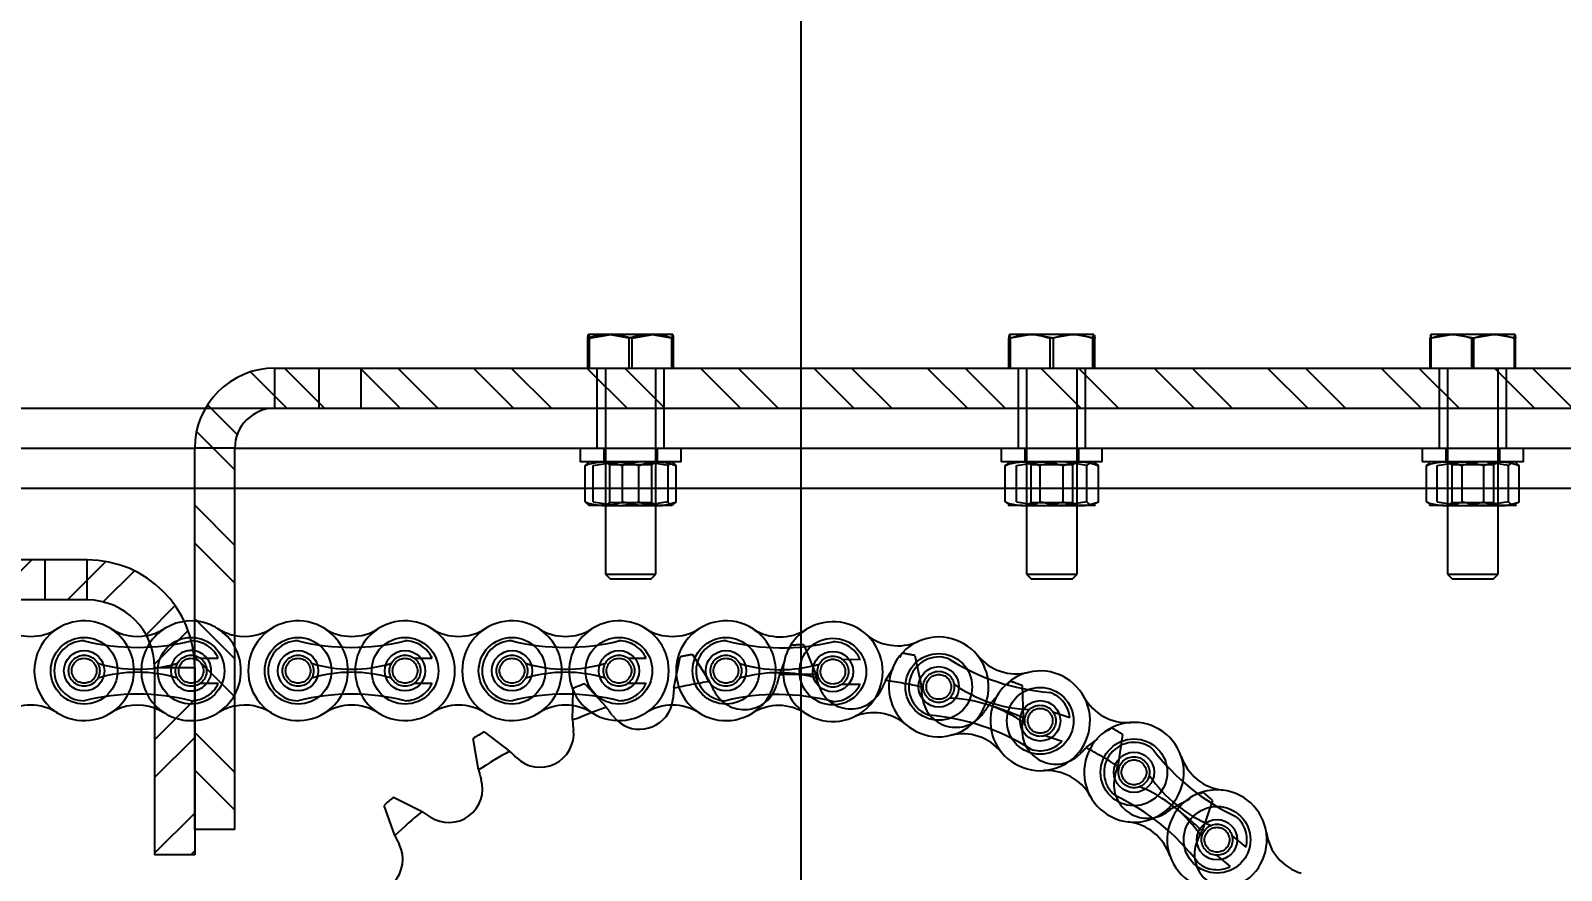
# Model space of a CAD drawing. Header units: metres. Extents: x 0 to 21025, y 0 to 14850.
# Drawn here: x 5629.3 to 5811, y 6380 to 6479.7 of the extents above; entities that cross this region are included whole.
import ezdxf

# ---------------------------------------------------------------- set-up
doc = ezdxf.new("R2010")
doc.units = ezdxf.units.M
doc.header["$LTSCALE"] = 25
doc.linetypes.add('HIDDEN2', pattern=[4.7625, 3.175, -1.5875])
for name, color, linetype in [('18_COTAS', 7, 'Continuous'), ('SHA', 7, 'Continuous'), ('SL4', 4, 'Continuous'), ('ST1', 7, 'HIDDEN2')]:
    doc.layers.add(name, color=color, linetype=linetype)
doc.styles.add('ROMANS', font='ROMANS.SHX')
doc.dimstyles.new('25___1-25', dxfattribs={"dimscale": 25, "dimtxt": 2.5, "dimasz": 2, "dimexe": 1.5, "dimexo": 1, "dimgap": 0.5, "dimtad": 1, "dimzin": 12, "dimtxsty": 'ROMANS', "dimcen": 0, "dimclrd": 256, "dimclre": 256, "dimclrt": 3, "dimazin": 3, "dimtfac": 1, "dimtmove": 0, "dimatfit": 0, "dimfxl": 1, "dimlwd": -1, "dimlwe": -1, "dimarcsym": 0})

# ---------------------------------------------------------------- blocks, each defined once
blk = doc.blocks.new('*D49')
at = {"layer": '18_COTAS', "transparency": 16777216}
for p, q in [((2751.77, 6357.87), (2751.77, 7037.95)), ((5720.75, 6357.87), (5720.75, 7037.95)), ((2801.77, 7000.45), (5670.75, 7000.45))]:
    blk.add_line(p, q, dxfattribs=at)
for points in [[(2801.77, 7008.78), (2801.77, 6992.11), (2751.77, 7000.45)], [(5670.75, 7008.78), (5670.75, 6992.11), (5720.75, 7000.45)]]:
    blk.add_solid(points, dxfattribs=at)
at = {"layer": 'Defpoints', "color": 0, "transparency": 16777216}
for p in [(5720.75, 7000.45), (2751.77, 6332.87), (5720.75, 6332.87)]:
    blk.add_point(p, dxfattribs=at)
at = {"layer": '18_COTAS', "color": 3, "transparency": 16777216, "insert": (4236.26, 7050.15), "char_height": 62.5, "attachment_point": 5, "style": 'ROMANS'}
blk.add_mtext('2968,98', dxfattribs=at)

msp = doc.modelspace()

# ---------------------------------------------------------------- hatches: boundary and pattern name
at = {"layer": 'SHA'}
h = msp.add_hatch(dxfattribs=at)
h.set_pattern_fill('ANSI32', color=256, angle=90, style=0)
h.set_pattern_definition([(135, (680.72, 3493.2185), (-6.735192, -6.735192), []), (135, (680.72, 3497.709), (-6.735192, -6.735192), [])])
edge = h.paths.add_edge_path(flags=0)
edge.add_line((5883.51, 6434.865), (5883.51, 6439.628))
edge.add_line((5883.51, 6439.628), (5658.273, 6439.628))
edge.add_arc((5658.273, 6430.103), 9.525, 90, 180)
edge.add_line((5648.748, 6430.103), (5648.748, 6384.865))
edge.add_line((5648.748, 6384.865), (5653.51, 6384.865))
edge.add_line((5653.51, 6384.865), (5653.51, 6430.103))
edge.add_arc((5658.273, 6430.103), 4.762, 90, 180, ccw=False)
edge.add_line((5658.273, 6434.865), (5883.51, 6434.865))
h = msp.add_hatch(dxfattribs=at)
h.set_pattern_fill('ANSI32', color=256, style=0)
h.set_pattern_definition([(45, (680.72, 3493.2185), (-6.735192, 6.735192), []), (45, (685.21, 3493.2185), (-6.735192, 6.735192), [])])
edge = h.paths.add_edge_path(flags=0)
edge.add_line((5635.985, 6416.868), (5599.625, 6416.868))
edge.add_line((5599.625, 6416.868), (5599.625, 6412.105))
edge.add_line((5599.625, 6412.105), (5635.985, 6412.105))
edge.add_arc((5635.985, 6404.105), 8, 0, 90, ccw=False)
edge.add_line((5643.985, 6404.105), (5643.985, 6381.868))
edge.add_line((5643.985, 6381.868), (5648.748, 6381.868))
edge.add_line((5648.748, 6381.868), (5648.748, 6404.105))
edge.add_arc((5635.985, 6404.105), 12.763, 0, 90)

# ---------------------------------------------------------------- linework, layer by layer
at = {"layer": 'SL4'}
for p, q in [((5695.51, 6443.628), (5695.508, 6443.626)), ((5698.154, 6443.628), (5695.513, 6443.628)), ((5695.608, 6443.181), (5698.154, 6443.628)), ((5695.608, 6439.628), (5695.608, 6443.181)), ((5703.151, 6443.628), (5698.154, 6443.628)), ((5700.7, 6443.181), (5703.151, 6443.628)), ((5700.7, 6439.628), (5700.7, 6443.181)), ((5705.51, 6443.628), (5703.151, 6443.628)), ((5705.513, 6443.626), (5705.51, 6443.628)), ((5705.602, 6439.628), (5705.602, 6443.181)), ((5745.411, 6443.181), (5747.858, 6443.628)), ((5745.411, 6439.628), (5745.411, 6443.181)), ((5747.858, 6443.628), (5745.513, 6443.628)), ((5752.855, 6443.628), (5747.858, 6443.628)), ((5750.306, 6443.181), (5752.855, 6443.628)), ((5750.306, 6439.628), (5750.306, 6443.181)), ((5755.507, 6443.628), (5752.855, 6443.628)), ((5755.405, 6439.628), (5755.405, 6443.181)), ((5755.507, 6443.628), (5755.513, 6443.621)), ((5755.507, 6443.628), (5755.51, 6443.628)), ((5755.513, 6443.626), (5755.51, 6443.628)), ((5755.531, 6443.601), (5755.609, 6443.181)), ((5755.609, 6439.628), (5755.609, 6443.181)), ((5795.451, 6443.181), (5797.92, 6443.628)), ((5795.451, 6439.628), (5795.451, 6443.181)), ((5795.51, 6443.628), (5795.509, 6443.627)), ((5797.92, 6443.628), (5795.511, 6443.628)), ((5802.919, 6443.628), (5797.92, 6443.628)), ((5800.389, 6443.181), (5802.919, 6443.628)), ((5800.389, 6439.628), (5800.389, 6443.181)), ((5805.509, 6443.628), (5802.919, 6443.628)), ((5805.449, 6439.628), (5805.449, 6443.181)), ((5805.511, 6443.627), (5805.51, 6443.628)), ((5658.273, 6439.628), (5883.51, 6439.628)), ((5602.125, 6434.865), (5650.024, 6434.865)), ((5658.273, 6434.865), (5883.51, 6434.865)), ((5602.125, 6430.103), (5648.748, 6430.103)), ((5648.748, 6384.865), (5648.748, 6430.103)), ((5653.51, 6384.865), (5653.51, 6430.103)), ((5653.51, 6430.103), (5878.748, 6430.103)), ((5694.51, 6430.103), (5694.51, 6428.503)), ((5706.51, 6428.503), (5706.51, 6430.103)), ((5744.51, 6430.103), (5744.51, 6428.503)), ((5756.51, 6428.503), (5756.51, 6430.103)), ((5794.51, 6430.103), (5794.51, 6428.503)), ((5806.51, 6428.503), (5806.51, 6430.103)), ((5698.732, 6428.503), (5694.51, 6428.503)), ((5695.093, 6428.056), (5695.583, 6428.503)), ((5695.093, 6423.749), (5695.093, 6428.056)), ((5706.51, 6428.503), (5698.732, 6428.503)), ((5699.531, 6423.749), (5699.531, 6428.056)), ((5704.948, 6428.056), (5702.24, 6428.503)), ((5704.948, 6423.749), (5704.948, 6428.056)), ((5705.927, 6428.056), (5705.438, 6428.503)), ((5705.927, 6423.749), (5705.927, 6428.056)), ((5748.345, 6428.503), (5744.51, 6428.503)), ((5744.969, 6428.056), (5745.365, 6428.315)), ((5744.969, 6423.749), (5744.969, 6428.056)), ((5745.51, 6428.503), (5745.32, 6428.393)), ((5756.51, 6428.503), (5748.345, 6428.503)), ((5749.145, 6423.749), (5749.145, 6428.056)), ((5754.686, 6428.056), (5751.915, 6428.503)), ((5754.686, 6423.749), (5754.686, 6428.056)), ((5755.701, 6428.393), (5755.51, 6428.503)), ((5756.051, 6428.056), (5755.656, 6428.315)), ((5756.051, 6423.749), (5756.051, 6428.056)), ((5798.426, 6428.503), (5794.51, 6428.503)), ((5794.994, 6428.056), (5795.382, 6428.327)), ((5794.994, 6423.749), (5794.994, 6428.056)), ((5795.51, 6428.503), (5795.338, 6428.403)), ((5806.51, 6428.503), (5798.426, 6428.503)), ((5799.226, 6423.749), (5799.226, 6428.056)), ((5804.743, 6428.056), (5801.985, 6428.503)), ((5804.743, 6423.749), (5804.743, 6428.056)), ((5805.682, 6428.403), (5805.51, 6428.503)), ((5806.027, 6428.056), (5805.638, 6428.327)), ((5806.027, 6423.749), (5806.027, 6428.056)), ((5648.748, 6425.34), (5602.125, 6425.34)), ((5695.093, 6425.34), (5653.51, 6425.34)), ((5744.969, 6425.34), (5705.927, 6425.34)), ((5794.994, 6425.34), (5756.051, 6425.34)), ((5845.204, 6425.34), (5806.027, 6425.34)), ((5695.093, 6423.749), (5695.583, 6423.303)), ((5697.312, 6423.303), (5695.514, 6423.303)), ((5697.312, 6423.303), (5702.24, 6423.303)), ((5697.51, 6423.303), (5697.51, 6415.182)), ((5704.948, 6423.749), (5702.24, 6423.303)), ((5705.438, 6423.303), (5702.24, 6423.303)), ((5703.51, 6415.182), (5703.51, 6423.303)), ((5705.927, 6423.749), (5705.438, 6423.303)), ((5744.969, 6423.749), (5745.365, 6423.491)), ((5745.32, 6423.413), (5745.51, 6423.303)), ((5747.057, 6423.303), (5745.51, 6423.303)), ((5747.057, 6423.303), (5751.915, 6423.303)), ((5747.51, 6423.303), (5747.51, 6415.182)), ((5754.686, 6423.749), (5751.915, 6423.303)), ((5755.368, 6423.303), (5751.915, 6423.303)), ((5753.51, 6415.182), (5753.51, 6423.303)), ((5755.656, 6423.491), (5755.368, 6423.303)), ((5755.51, 6423.303), (5755.368, 6423.303)), ((5755.51, 6423.303), (5755.701, 6423.413)), ((5756.051, 6423.749), (5755.949, 6423.682)), ((5794.994, 6423.749), (5795.382, 6423.479)), ((5795.338, 6423.402), (5795.51, 6423.303)), ((5797.11, 6423.303), (5795.51, 6423.303)), ((5797.11, 6423.303), (5801.985, 6423.303)), ((5797.51, 6423.303), (5797.51, 6415.182)), ((5804.743, 6423.749), (5801.985, 6423.303)), ((5805.385, 6423.303), (5801.985, 6423.303)), ((5803.51, 6415.182), (5803.51, 6423.303)), ((5805.638, 6423.479), (5805.385, 6423.303)), ((5805.51, 6423.303), (5805.385, 6423.303)), ((5805.51, 6423.303), (5805.682, 6423.402)), ((5806.027, 6423.749), (5805.926, 6423.679)), ((5635.985, 6416.868), (5599.625, 6416.868)), ((5697.51, 6415.182), (5698.065, 6414.628)), ((5697.51, 6415.182), (5703.51, 6415.182)), ((5698.065, 6414.628), (5702.956, 6414.628)), ((5702.956, 6414.628), (5703.51, 6415.182)), ((5747.51, 6415.182), (5748.065, 6414.628)), ((5747.51, 6415.182), (5753.508, 6415.182)), ((5748.065, 6414.628), (5752.954, 6414.628)), ((5752.954, 6414.628), (5752.956, 6414.628)), ((5752.956, 6414.628), (5753.51, 6415.182)), ((5753.508, 6415.182), (5753.51, 6415.182)), ((5797.51, 6415.182), (5798.065, 6414.628)), ((5797.51, 6415.182), (5803.51, 6415.182)), ((5798.065, 6414.628), (5802.955, 6414.628)), ((5802.955, 6414.628), (5802.956, 6414.628)), ((5802.956, 6414.628), (5803.51, 6415.182)), ((5803.51, 6415.182), (5803.51, 6415.182)), ((5635.985, 6412.105), (5599.625, 6412.105)), ((5648.748, 6406.066), (5648.593, 6406.089)), ((5643.985, 6404.105), (5643.985, 6381.868)), ((5648.748, 6404.105), (5648.748, 6381.868)), ((5693.612, 6397.825), (5693.637, 6399.487)), ((5683.11, 6396.462), (5686.144, 6394.174)), ((5682.449, 6391.936), (5681.827, 6395.685)), ((5672.359, 6388.72), (5675.753, 6387.01)), ((5672.517, 6384.148), (5671.235, 6387.726)), ((5653.51, 6384.865), (5648.748, 6384.865)), ((5648.748, 6381.868), (5643.985, 6381.868))]:
    msp.add_line(p, q, dxfattribs=at)
at = {"layer": 'SL4', "flags": 128}
msp.add_lwpolyline([(5648.748, 6409.61), (5647.951, 6409.613), (5647.519, 6409.57)], dxfattribs=at)
at = {"layer": 'SL4'}
for centre, radius in [((5635.625, 6403.705), 2.399), ((5661.025, 6403.705), 2.399), ((5673.725, 6403.705), 2.399), ((5686.425, 6403.705), 2.399), ((5699.125, 6403.705), 2.399), ((5711.825, 6403.705), 2.398), ((5724.525, 6403.605), 2.399), ((5737.095, 6401.793), 2.399), ((5749.14, 6397.767), 2.398), ((5760.272, 6391.654), 2.398), ((5770.134, 6383.652), 2.398)]:
    msp.add_circle(centre, radius, dxfattribs=at)
for centre, radius, start, end in [((5658.273, 6430.103), 9.525, 90, 180), ((5658.273, 6430.103), 4.762, 90, 180), ((5635.985, 6404.105), 12.763, 0, 90), ((5635.985, 6404.105), 8, 0, 90), ((5629.275, 6413.698), 5.92, 237.56669, 302.43331), ((5635.625, 6403.705), 5.92, 57.56669, 302.43331), ((5641.975, 6413.698), 5.92, 237.56669, 280.37406), ((5654.675, 6413.698), 5.92, 258.65066, 302.43331), ((5661.025, 6403.705), 5.92, 57.56669, 302.43331), ((5667.375, 6413.698), 5.92, 237.56669, 302.43331), ((5673.725, 6403.705), 5.92, 237.56669, 122.43331), ((5680.075, 6413.698), 5.92, 237.56669, 302.43331), ((5686.425, 6403.705), 5.92, 57.56669, 302.43331), ((5692.775, 6413.698), 5.92, 237.56669, 302.43331), ((5699.125, 6403.705), 5.92, 237.56669, 122.43331), ((5705.475, 6413.698), 5.92, 237.56669, 302.43331), ((5711.825, 6403.705), 5.92, 57.11209, 301.97871), ((5718.254, 6413.648), 5.92, 237.11209, 301.97871), ((5724.525, 6403.605), 5.92, 237.11209, 121.97871), ((5732.235, 6412.59), 5.92, 229.36751, 294.23413), ((5737.095, 6401.793), 5.92, 39.08188, 283.9485), ((5648.325, 6403.705), 5.92, 331.14509, 28.85491), ((5746.286, 6409.258), 5.92, 219.08188, 283.9485), ((5749.14, 6397.767), 5.92, 219.08188, 103.9485), ((5629.275, 6393.712), 5.92, 57.56669, 122.43331), ((5641.975, 6393.712), 5.92, 70.15194, 122.43331), ((5654.675, 6393.712), 5.92, 57.56669, 101.34934), ((5667.375, 6393.712), 5.92, 57.56669, 122.43331), ((5680.075, 6393.712), 5.92, 57.56669, 122.43331), ((5692.775, 6393.712), 5.92, 57.56669, 122.43331), ((5701.57, 6400.77), 4, 228.16725, 343.4687), ((5705.475, 6393.712), 5.92, 57.56669, 122.43331), ((5718.096, 6393.662), 5.92, 57.11209, 121.97871), ((5759.516, 6403.47), 5.92, 208.79625, 273.66287), ((5720.748, 6332.865), 70.4, 110.66286, 112.67206), ((5714.471, 6399.41), 20.92, 184.34577, 187.52304), ((5729.385, 6392.808), 5.92, 49.36751, 114.23413), ((5720.748, 6332.865), 73.9, 120.61791, 121.78091), ((5689.753, 6396.254), 4, 226.12659, 5.98651), ((5739.949, 6390.302), 5.92, 39.08188, 103.9485), ((5760.272, 6391.654), 5.92, 18.51062, 263.37724), ((5720.748, 6332.865), 70.4, 119.44104, 122.95778), ((5672.083, 6378.684), 20.92, 44.59006, 47.76734), ((5771.499, 6395.413), 5.92, 198.51062, 263.37724), ((5678.933, 6389.701), 4, 236.41231, 16.27223), ((5702.69, 6397.22), 20.92, 194.63148, 197.80876), ((5749.896, 6385.951), 5.92, 28.79625, 93.66287), ((5720.748, 6332.865), 73.9, 130.90363, 132.06662), ((5770.134, 6383.652), 5.92, 198.51062, 83.37724), ((5720.748, 6332.865), 70.4, 129.72676, 133.24349), ((5664.684, 6369.259), 20.92, 54.87577, 58.05305), ((5758.906, 6379.893), 5.92, 18.51062, 83.37724), ((5691.489, 6392.962), 20.92, 204.91719, 208.09447), ((5781.852, 6385.346), 5.92, 188.22498, 253.0916), ((5669.456, 6381.322), 4, 246.69802, 26.55794)]:
    msp.add_arc(centre, radius, start, end, dxfattribs=at)
for points, knots in [([(5695.513, 6443.628), (5695.538, 6443.572), (5695.57, 6443.5), (5695.601, 6443.237), (5695.608, 6443.181)], [0, 0, 0, 0, 0.78899924, 1, 1, 1, 1]), ([(5698.154, 6443.628), (5698.214, 6443.627), (5699.074, 6443.621), (5699.916, 6443.393), (5700.7, 6443.181)], [0, 0, 0, 0, 0.0702006, 1, 1, 1, 1]), ([(5703.151, 6443.628), (5703.209, 6443.627), (5704.037, 6443.621), (5704.848, 6443.393), (5705.602, 6443.181)], [0, 0, 0, 0, 0.0702006, 1, 1, 1, 1]), ([(5705.602, 6443.181), (5705.596, 6443.237), (5705.565, 6443.5), (5705.533, 6443.572), (5705.508, 6443.628)], [0, 0, 0, 0, 0.21100076, 1, 1, 1, 1]), ([(5745.513, 6443.628), (5745.486, 6443.572), (5745.451, 6443.5), (5745.418, 6443.237), (5745.411, 6443.181)], [0, 0, 0, 0, 0.7889992, 1, 1, 1, 1]), ([(5747.858, 6443.628), (5747.916, 6443.627), (5748.743, 6443.621), (5749.553, 6443.393), (5750.306, 6443.181)], [0, 0, 0, 0, 0.0702006, 1, 1, 1, 1]), ([(5752.855, 6443.628), (5752.916, 6443.627), (5753.777, 6443.621), (5754.62, 6443.393), (5755.405, 6443.181)], [0, 0, 0, 0, 0.0702006, 1, 1, 1, 1]), ([(5755.405, 6443.181), (5755.412, 6443.237), (5755.445, 6443.5), (5755.48, 6443.572), (5755.507, 6443.628)], [0, 0, 0, 0, 0.2110008, 1, 1, 1, 1]), ([(5795.511, 6443.628), (5795.495, 6443.572), (5795.475, 6443.5), (5795.455, 6443.237), (5795.451, 6443.181)], [0, 0, 0, 0, 0.78899924, 1, 1, 1, 1]), ([(5797.92, 6443.628), (5797.978, 6443.627), (5798.812, 6443.621), (5799.629, 6443.393), (5800.389, 6443.181)], [0, 0, 0, 0, 0.07020058, 1, 1, 1, 1]), ([(5802.919, 6443.628), (5802.979, 6443.627), (5803.833, 6443.621), (5804.67, 6443.393), (5805.449, 6443.181)], [0, 0, 0, 0, 0.0702006, 1, 1, 1, 1]), ([(5805.449, 6443.181), (5805.453, 6443.237), (5805.472, 6443.5), (5805.493, 6443.572), (5805.509, 6443.628)], [0, 0, 0, 0, 0.21100076, 1, 1, 1, 1]), ([(5695.093, 6428.056), (5695.279, 6428.124), (5696.003, 6428.385), (5696.754, 6428.453), (5697.312, 6428.503)], [0, 0, 0, 0, 0.2575513, 1, 1, 1, 1]), ([(5697.312, 6428.503), (5697.514, 6428.496), (5698.265, 6428.472), (5698.996, 6428.232), (5699.531, 6428.056)], [0, 0, 0, 0, 0.26863361, 1, 1, 1, 1]), ([(5702.24, 6428.503), (5702.175, 6428.502), (5701.261, 6428.496), (5700.364, 6428.268), (5699.531, 6428.056)], [0, 0, 0, 0, 0.07020058, 1, 1, 1, 1]), ([(5705.438, 6428.503), (5705.426, 6428.502), (5705.261, 6428.496), (5705.099, 6428.268), (5704.948, 6428.056)], [0, 0, 0, 0, 0.0702006, 1, 1, 1, 1]), ([(5744.969, 6428.056), (5745.145, 6428.124), (5745.825, 6428.385), (5746.532, 6428.453), (5747.057, 6428.503)], [0, 0, 0, 0, 0.25755135, 1, 1, 1, 1]), ([(5747.057, 6428.503), (5747.247, 6428.496), (5747.954, 6428.472), (5748.642, 6428.232), (5749.145, 6428.056)], [0, 0, 0, 0, 0.2686336, 1, 1, 1, 1]), ([(5751.915, 6428.503), (5751.85, 6428.502), (5750.914, 6428.496), (5749.997, 6428.268), (5749.145, 6428.056)], [0, 0, 0, 0, 0.0702006, 1, 1, 1, 1]), ([(5755.368, 6428.503), (5755.352, 6428.502), (5755.122, 6428.496), (5754.896, 6428.268), (5754.686, 6428.056)], [0, 0, 0, 0, 0.0702006, 1, 1, 1, 1]), ([(5794.994, 6428.056), (5795.171, 6428.124), (5795.861, 6428.385), (5796.578, 6428.453), (5797.11, 6428.503)], [0, 0, 0, 0, 0.2575513, 1, 1, 1, 1]), ([(5797.11, 6428.503), (5797.302, 6428.496), (5798.019, 6428.472), (5798.716, 6428.232), (5799.226, 6428.056)], [0, 0, 0, 0, 0.26863361, 1, 1, 1, 1]), ([(5801.985, 6428.503), (5801.919, 6428.502), (5800.988, 6428.496), (5800.075, 6428.268), (5799.226, 6428.056)], [0, 0, 0, 0, 0.0702006, 1, 1, 1, 1]), ([(5805.385, 6428.503), (5805.37, 6428.502), (5805.153, 6428.496), (5804.941, 6428.268), (5804.743, 6428.056)], [0, 0, 0, 0, 0.0702006, 1, 1, 1, 1]), ([(5695.093, 6423.749), (5695.279, 6423.682), (5696.003, 6423.42), (5696.754, 6423.353), (5697.312, 6423.303)], [0, 0, 0, 0, 0.2575513, 1, 1, 1, 1]), ([(5697.312, 6423.303), (5697.514, 6423.309), (5698.265, 6423.334), (5698.996, 6423.574), (5699.531, 6423.749)], [0, 0, 0, 0, 0.2686336, 1, 1, 1, 1]), ([(5702.24, 6423.303), (5702.175, 6423.303), (5701.261, 6423.31), (5700.364, 6423.538), (5699.531, 6423.749)], [0, 0, 0, 0, 0.0702006, 1, 1, 1, 1]), ([(5705.438, 6423.303), (5705.426, 6423.303), (5705.261, 6423.31), (5705.099, 6423.538), (5704.948, 6423.749)], [0, 0, 0, 0, 0.0702006, 1, 1, 1, 1]), ([(5744.969, 6423.749), (5745.145, 6423.682), (5745.825, 6423.42), (5746.532, 6423.353), (5747.057, 6423.303)], [0, 0, 0, 0, 0.2575513, 1, 1, 1, 1]), ([(5747.057, 6423.303), (5747.247, 6423.309), (5747.954, 6423.334), (5748.642, 6423.574), (5749.145, 6423.749)], [0, 0, 0, 0, 0.2686336, 1, 1, 1, 1]), ([(5751.915, 6423.303), (5751.85, 6423.303), (5750.914, 6423.31), (5749.997, 6423.538), (5749.145, 6423.749)], [0, 0, 0, 0, 0.0702006, 1, 1, 1, 1]), ([(5755.368, 6423.303), (5755.352, 6423.303), (5755.122, 6423.31), (5754.896, 6423.538), (5754.686, 6423.749)], [0, 0, 0, 0, 0.0702006, 1, 1, 1, 1]), ([(5794.994, 6423.749), (5795.171, 6423.682), (5795.861, 6423.42), (5796.578, 6423.353), (5797.11, 6423.303)], [0, 0, 0, 0, 0.2575513, 1, 1, 1, 1]), ([(5797.11, 6423.303), (5797.302, 6423.309), (5798.019, 6423.334), (5798.716, 6423.574), (5799.226, 6423.749)], [0, 0, 0, 0, 0.2686336, 1, 1, 1, 1]), ([(5801.985, 6423.303), (5801.919, 6423.303), (5800.988, 6423.31), (5800.075, 6423.538), (5799.226, 6423.749)], [0, 0, 0, 0, 0.07020058, 1, 1, 1, 1]), ([(5805.385, 6423.303), (5805.37, 6423.303), (5805.153, 6423.31), (5804.941, 6423.538), (5804.743, 6423.749)], [0, 0, 0, 0, 0.0702006, 1, 1, 1, 1])]:
    msp.add_open_spline(points, degree=3, knots=knots, dxfattribs=at)
at = {"layer": 'ST1'}
for p, q in [((5695.418, 6439.628), (5695.418, 6443.181)), ((5700.321, 6443.181), (5697.869, 6443.628)), ((5700.321, 6439.628), (5700.321, 6443.181)), ((5705.413, 6443.181), (5702.867, 6443.628)), ((5705.413, 6439.628), (5705.413, 6443.181)), ((5745.616, 6439.628), (5745.616, 6443.181)), ((5750.715, 6443.181), (5748.165, 6443.628)), ((5750.715, 6439.628), (5750.715, 6443.181)), ((5755.609, 6443.181), (5753.162, 6443.628)), ((5795.572, 6439.628), (5795.572, 6443.181)), ((5800.631, 6443.181), (5798.102, 6443.628)), ((5800.631, 6439.628), (5800.631, 6443.181)), ((5805.57, 6443.181), (5803.101, 6443.628)), ((5805.57, 6439.628), (5805.57, 6443.181)), ((5658.273, 6434.865), (5658.273, 6439.628)), ((5663.51, 6434.865), (5663.51, 6439.628)), ((5668.51, 6434.865), (5668.51, 6439.628)), ((5696.51, 6439.628), (5696.51, 6434.865)), ((5697.51, 6439.628), (5697.51, 6423.303)), ((5703.51, 6423.303), (5703.51, 6439.628)), ((5704.51, 6434.865), (5704.51, 6439.628)), ((5746.51, 6439.628), (5746.51, 6434.865)), ((5747.51, 6439.628), (5747.51, 6423.303)), ((5753.51, 6423.303), (5753.51, 6439.628)), ((5754.51, 6434.865), (5754.51, 6439.628)), ((5796.51, 6439.628), (5796.51, 6434.865)), ((5797.51, 6439.628), (5797.51, 6423.303)), ((5803.51, 6423.303), (5803.51, 6439.628)), ((5804.51, 6434.865), (5804.51, 6439.628)), ((5650.024, 6434.865), (5658.273, 6434.865)), ((5696.51, 6434.865), (5696.51, 6430.103)), ((5704.51, 6430.103), (5704.51, 6434.865)), ((5746.51, 6434.865), (5746.51, 6430.103)), ((5754.51, 6430.103), (5754.51, 6434.865)), ((5796.51, 6434.865), (5796.51, 6430.103)), ((5804.51, 6430.103), (5804.51, 6434.865)), ((5653.51, 6430.103), (5648.748, 6430.103)), ((5697.31, 6430.103), (5697.31, 6428.503)), ((5703.71, 6428.503), (5703.71, 6430.103)), ((5747.31, 6430.103), (5747.31, 6428.503)), ((5753.71, 6428.503), (5753.71, 6430.103)), ((5797.31, 6430.103), (5797.31, 6428.503)), ((5803.71, 6428.503), (5803.71, 6430.103)), ((5696.072, 6428.056), (5698.781, 6428.503)), ((5696.072, 6423.749), (5696.072, 6428.056)), ((5697.51, 6428.503), (5698.01, 6428.153)), ((5698.911, 6428.153), (5698.01, 6428.153)), ((5698.01, 6428.153), (5698.01, 6423.678)), ((5703.01, 6428.153), (5698.911, 6428.153)), ((5701.489, 6423.749), (5701.489, 6428.056)), ((5703.01, 6428.153), (5703.51, 6428.503)), ((5703.01, 6423.678), (5703.01, 6428.153)), ((5746.335, 6428.056), (5749.105, 6428.503)), ((5746.335, 6423.749), (5746.335, 6428.056)), ((5747.51, 6428.503), (5748.01, 6428.153)), ((5748.784, 6428.153), (5748.01, 6428.153)), ((5748.01, 6428.153), (5748.01, 6423.678)), ((5753.01, 6428.153), (5748.784, 6428.153)), ((5751.875, 6423.749), (5751.875, 6428.056)), ((5753.01, 6428.153), (5753.51, 6428.503)), ((5753.01, 6423.678), (5753.01, 6428.153)), ((5796.277, 6428.056), (5799.036, 6428.503)), ((5796.277, 6423.749), (5796.277, 6428.056)), ((5797.51, 6428.503), (5798.01, 6428.153)), ((5798.81, 6428.153), (5798.01, 6428.153)), ((5798.01, 6428.153), (5798.01, 6423.678)), ((5803.01, 6428.153), (5798.81, 6428.153)), ((5801.794, 6423.749), (5801.794, 6428.056)), ((5803.01, 6428.153), (5803.51, 6428.503)), ((5803.01, 6423.678), (5803.01, 6428.153)), ((5878.748, 6425.34), (4878.748, 6425.34)), ((5653.51, 6425.34), (5648.748, 6425.34)), ((5705.927, 6425.34), (5695.093, 6425.34)), ((5756.051, 6425.34), (5744.969, 6425.34)), ((5806.027, 6425.34), (5794.994, 6425.34)), ((5696.072, 6423.749), (5698.781, 6423.303)), ((5698.01, 6423.678), (5697.51, 6423.328)), ((5698.01, 6423.678), (5703.01, 6423.678)), ((5698.591, 6423.328), (5703.51, 6423.328)), ((5703.51, 6423.328), (5703.01, 6423.678)), ((5703.51, 6423.303), (5703.51, 6423.328)), ((5746.335, 6423.749), (5749.105, 6423.303)), ((5748.01, 6423.678), (5747.51, 6423.328)), ((5747.51, 6423.328), (5748.438, 6423.328)), ((5747.51, 6423.328), (5747.51, 6423.303)), ((5748.01, 6423.678), (5753.01, 6423.678)), ((5748.438, 6423.328), (5753.51, 6423.328)), ((5753.51, 6423.328), (5753.01, 6423.678)), ((5753.51, 6423.303), (5753.51, 6423.328)), ((5796.277, 6423.749), (5799.036, 6423.303)), ((5798.01, 6423.678), (5797.51, 6423.328)), ((5797.51, 6423.328), (5798.47, 6423.328)), ((5798.01, 6423.678), (5803.01, 6423.678)), ((5798.47, 6423.328), (5803.51, 6423.328)), ((5803.51, 6423.328), (5803.01, 6423.678)), ((5803.51, 6423.303), (5803.51, 6423.328)), ((5630.985, 6412.105), (5630.985, 6416.868)), ((5635.985, 6412.105), (5635.985, 6416.868)), ((5649.432, 6405.181), (5651.556, 6405.181)), ((5674.832, 6405.181), (5676.956, 6405.181)), ((5700.232, 6405.181), (5702.356, 6405.181)), ((5705.647, 6401.627), (5706.382, 6405.356)), ((5707.856, 6405.632), (5709.893, 6402.423)), ((5719.346, 6406.221), (5719.556, 6406.756)), ((5721.056, 6406.765), (5722.488, 6403.244)), ((5725.643, 6405.072), (5727.767, 6405.055)), ((5732.467, 6405.293), (5732.769, 6405.781)), ((5734.247, 6405.522), (5735.026, 6401.802)), ((5643.985, 6404.105), (5648.748, 6404.105)), ((5718.167, 6403.218), (5718.8, 6404.829)), ((5730.771, 6402.548), (5731.681, 6404.02)), ((5649.432, 6402.229), (5651.556, 6402.229)), ((5674.832, 6402.229), (5676.956, 6402.229)), ((5693.637, 6399.487), (5693.669, 6401.625)), ((5695.07, 6402.161), (5697.647, 6399.367)), ((5700.232, 6402.229), (5702.356, 6402.229)), ((5725.62, 6402.12), (5727.744, 6402.103)), ((5745.212, 6402.037), (5745.596, 6402.463)), ((5747.003, 6401.944), (5747.106, 6398.145)), ((5705.405, 6399.632), (5705.559, 6400.47)), ((5743.052, 6399.639), (5744.21, 6400.924)), ((5698.327, 6398.428), (5698.902, 6397.79)), ((5750.658, 6398.816), (5752.672, 6398.142)), ((5749.722, 6396.016), (5751.736, 6395.343)), ((5757.171, 6396.558), (5757.623, 6396.908)), ((5758.916, 6396.146), (5758.338, 6392.389)), ((5754.616, 6394.583), (5755.985, 6395.641)), ((5768.18, 6389.146), (5768.466, 6389.294)), ((5765.092, 6387.544), (5766.913, 6388.489)), ((5769.601, 6388.314), (5768.363, 6384.721)), ((5771.924, 6384.101), (5773.573, 6382.763)), ((5770.064, 6381.809), (5771.713, 6380.47))]:
    msp.add_line(p, q, dxfattribs=at)
at = {"layer": 'ST1', "flags": 128}
for points in [[(5647.519, 6409.57), (5646.493, 6409.335), (5645.15, 6408.702)], [(5643.985, 6399.281), (5644.414, 6399.107), (5645.15, 6398.709)]]:
    msp.add_lwpolyline(points, dxfattribs=at)
at = {"layer": 'ST1'}
for centre, radius in [((5635.625, 6403.705), 3.96), ((5648.325, 6403.705), 3.96), ((5661.025, 6403.705), 3.96), ((5673.725, 6403.705), 3.96), ((5686.425, 6403.705), 3.96), ((5699.125, 6403.705), 3.96), ((5711.825, 6403.705), 3.96), ((5724.525, 6403.605), 3.96), ((5635.625, 6403.705), 1.845), ((5635.625, 6403.705), 1.476), ((5648.325, 6403.705), 1.845), ((5648.325, 6403.705), 1.476), ((5661.025, 6403.705), 1.845), ((5661.025, 6403.705), 1.476), ((5673.725, 6403.705), 1.845), ((5673.725, 6403.705), 1.476), ((5686.425, 6403.705), 1.845), ((5686.425, 6403.705), 1.476), ((5699.125, 6403.705), 1.845), ((5699.125, 6403.705), 1.476), ((5711.825, 6403.705), 1.845), ((5711.825, 6403.705), 1.845), ((5711.825, 6403.705), 1.476), ((5724.525, 6403.605), 1.845), ((5724.525, 6403.605), 1.476), ((5737.095, 6401.793), 3.96), ((5737.095, 6401.793), 1.845), ((5737.095, 6401.793), 1.476), ((5749.14, 6397.767), 3.96), ((5749.14, 6397.767), 1.845), ((5749.14, 6397.767), 1.476), ((5760.272, 6391.654), 3.96), ((5760.272, 6391.654), 1.845), ((5760.272, 6391.654), 1.476), ((5770.134, 6383.652), 3.96), ((5770.134, 6383.652), 1.845), ((5770.134, 6383.652), 1.476)]:
    msp.add_circle(centre, radius, dxfattribs=at)
for centre, radius, start, end in [((5635.625, 6403.705), 5.92, 302.43331, 57.56669), ((5648.325, 6403.705), 5.92, 122.43331, 237.56669), ((5641.975, 6413.698), 5.92, 280.37406, 302.43331), ((5648.325, 6403.705), 5.92, 28.85491, 85.90742), ((5654.675, 6413.698), 5.92, 237.56669, 258.65066), ((5661.025, 6403.705), 5.92, 302.43328, 57.56672), ((5673.725, 6403.705), 5.92, 122.43326, 237.56674), ((5686.425, 6403.705), 5.92, 302.43328, 57.56672), ((5699.125, 6403.705), 5.92, 122.43328, 237.06213), ((5711.825, 6403.705), 5.92, 301.97868, 57.11211), ((5724.525, 6403.605), 5.92, 121.97869, 237.11209), ((5635.625, 6403.705), 3.552, 90, 270), ((5641.975, 6432.802), 26.322, 256.04015, 283.95985), ((5648.325, 6403.705), 3.552, 24.55336, 90), ((5661.025, 6403.705), 3.552, 90, 270), ((5667.375, 6432.802), 26.322, 256.04015, 283.95985), ((5673.725, 6403.705), 3.552, 24.55336, 90), ((5686.425, 6403.705), 3.552, 90, 270), ((5692.775, 6432.802), 26.322, 256.04015, 283.95985), ((5699.125, 6403.705), 3.552, 24.55336, 90), ((5711.825, 6403.705), 3.552, 89.5454, 269.5454), ((5718.406, 6432.751), 26.322, 255.58555, 283.50525), ((5724.525, 6403.605), 3.552, 24.09876, 89.5454), ((5648.325, 6403.705), 2.399, 83.5986, 0), ((5648.325, 6403.705), 2.398, 0, 79.85431), ((5720.748, 6332.865), 73.9, 100.04648, 101.20948), ((5720.748, 6332.865), 73.9, 89.76077, 90.92376), ((5720.748, 6332.865), 73.9, 79.47506, 80.63805), ((5737.095, 6401.793), 3.552, 71.51519, 251.51519), ((5752.343, 6427.376), 26.322, 237.55534, 265.47504), ((5737.095, 6401.793), 5.92, 283.9485, 39.08188), ((5641.975, 6420.058), 16.175, 252.993, 287.007), ((5641.975, 6387.353), 16.175, 72.993, 107.007), ((5667.375, 6420.058), 16.175, 252.993, 287.007), ((5667.375, 6387.353), 16.175, 72.993, 107.007), ((5692.775, 6420.058), 16.175, 252.993, 287.007), ((5692.775, 6387.353), 16.175, 72.993, 107.007), ((5718.045, 6387.303), 16.175, 72.5384, 106.5524), ((5718.305, 6420.007), 16.175, 252.5384, 286.5524), ((5738.254, 6397.373), 20.92, 163.77434, 166.95162), ((5720.748, 6332.865), 70.4, 88.5839, 92.10063), ((5702.472, 6397.159), 20.92, 13.73292, 16.9102), ((5749.14, 6397.767), 5.92, 103.94846, 219.08196), ((5648.325, 6403.705), 3.552, 270, 335.44664), ((5673.725, 6403.705), 3.552, 270, 335.44664), ((5720.748, 6332.865), 73.9, 110.3322, 111.49519), ((5699.125, 6403.705), 3.552, 270, 335.44664), ((5726.454, 6399.462), 20.92, 174.06005, 177.23733), ((5720.748, 6332.865), 70.4, 98.86961, 102.38635), ((5691.286, 6392.862), 20.92, 24.01863, 27.19591), ((5714.003, 6403.103), 4, 205.55516, 345.41508), ((5726.653, 6403.179), 4, 195.26945, 335.12937), ((5724.525, 6403.605), 3.552, 269.5454, 334.99203), ((5749.491, 6393.21), 20.92, 153.48862, 156.6659), ((5720.748, 6332.865), 70.4, 78.29818, 81.81492), ((5714.246, 6399.389), 20.92, 3.4472, 6.62448), ((5748.302, 6415.289), 16.175, 234.50819, 268.52219), ((5720.748, 6332.865), 73.9, 69.18934, 70.35233), ((5641.975, 6374.609), 26.322, 76.04015, 103.95985), ((5648.325, 6403.705), 5.92, 237.56669, 331.14509), ((5654.675, 6393.712), 5.92, 101.34934, 122.43331), ((5667.375, 6374.609), 26.322, 76.04015, 103.95985), ((5692.775, 6374.609), 26.322, 76.04015, 103.95985), ((5717.944, 6374.559), 26.322, 75.58555, 103.50525), ((5739.113, 6400.994), 4, 184.98373, 324.84365), ((5737.933, 6384.271), 16.175, 54.50819, 88.52219), ((5759.804, 6387.108), 20.92, 143.20291, 146.38019), ((5720.748, 6332.865), 70.4, 68.01247, 71.52921), ((5749.14, 6397.767), 3.552, 6.06855, 71.51519), ((5720.748, 6332.865), 70.4, 109.15533, 110.66286), ((5681.046, 6386.637), 20.92, 34.30435, 37.48162), ((5733.892, 6372.185), 26.322, 57.55534, 85.47504), ((5726.229, 6399.481), 20.92, 353.16149, 356.33877), ((5750.983, 6396.62), 4, 174.69802, 314.55794), ((5720.748, 6332.865), 73.9, 58.90363, 60.06662), ((5749.14, 6397.767), 3.552, 251.51519, 316.96183), ((5768.862, 6379.263), 20.92, 132.91719, 136.09447), ((5720.748, 6332.865), 70.4, 57.72676, 61.24349), ((5760.272, 6391.654), 3.552, 50.94393, 230.94393), ((5783.536, 6410.248), 26.322, 216.98408, 244.90378), ((5738.035, 6397.432), 20.92, 342.87577, 346.05305), ((5760.272, 6391.654), 5.92, 263.37722, 18.51063), ((5761.881, 6390.197), 4, 164.41231, 304.27223), ((5775.506, 6400.351), 16.175, 213.93693, 247.95093), ((5746.87, 6365.059), 26.322, 36.98408, 64.90378), ((5754.9, 6374.955), 16.175, 33.93693, 67.95093), ((5770.134, 6383.652), 5.92, 83.37726, 198.5106), ((5720.748, 6332.865), 73.9, 48.61791, 49.78091), ((5776.373, 6369.926), 20.92, 122.63148, 125.80876), ((5720.748, 6332.865), 70.4, 47.44104, 50.95778), ((5770.134, 6383.652), 3.552, 345.49729, 50.94393), ((5771.456, 6381.931), 4, 154.12659, 293.98651), ((5749.286, 6393.307), 20.92, 332.59006, 335.76734), ((5770.134, 6383.652), 3.552, 230.94393, 296.39057)]:
    msp.add_arc(centre, radius, start, end, dxfattribs=at)
for points, knots in [([(5695.418, 6443.181), (5695.442, 6443.364), (5695.473, 6443.602), (5695.506, 6443.623), (5695.513, 6443.628)], [0, 0, 0, 0, 0.76815073, 1, 1, 1, 1]), ([(5697.869, 6443.628), (5697.811, 6443.627), (5696.984, 6443.621), (5696.172, 6443.393), (5695.418, 6443.181)], [0, 0, 0, 0, 0.0702006, 1, 1, 1, 1]), ([(5702.867, 6443.628), (5702.806, 6443.627), (5701.947, 6443.621), (5701.104, 6443.393), (5700.321, 6443.181)], [0, 0, 0, 0, 0.0702006, 1, 1, 1, 1]), ([(5705.508, 6443.628), (5705.5, 6443.623), (5705.468, 6443.602), (5705.437, 6443.364), (5705.413, 6443.181)], [0, 0, 0, 0, 0.2318493, 1, 1, 1, 1]), ([(5745.616, 6443.181), (5745.59, 6443.364), (5745.556, 6443.602), (5745.521, 6443.623), (5745.513, 6443.628)], [0, 0, 0, 0, 0.7681507, 1, 1, 1, 1]), ([(5748.165, 6443.628), (5748.105, 6443.627), (5747.244, 6443.621), (5746.4, 6443.393), (5745.616, 6443.181)], [0, 0, 0, 0, 0.0702006, 1, 1, 1, 1]), ([(5753.162, 6443.628), (5753.104, 6443.627), (5752.278, 6443.621), (5751.468, 6443.393), (5750.715, 6443.181)], [0, 0, 0, 0, 0.0702006, 1, 1, 1, 1]), ([(5795.572, 6443.181), (5795.557, 6443.364), (5795.537, 6443.602), (5795.516, 6443.623), (5795.511, 6443.628)], [0, 0, 0, 0, 0.76815073, 1, 1, 1, 1]), ([(5798.102, 6443.628), (5798.042, 6443.627), (5797.187, 6443.621), (5796.35, 6443.393), (5795.572, 6443.181)], [0, 0, 0, 0, 0.0702006, 1, 1, 1, 1]), ([(5803.101, 6443.628), (5803.042, 6443.627), (5802.208, 6443.621), (5801.391, 6443.393), (5800.631, 6443.181)], [0, 0, 0, 0, 0.0702006, 1, 1, 1, 1]), ([(5805.509, 6443.628), (5805.514, 6443.623), (5805.534, 6443.602), (5805.554, 6443.364), (5805.57, 6443.181)], [0, 0, 0, 0, 0.23184927, 1, 1, 1, 1]), ([(5698.781, 6428.503), (5698.845, 6428.502), (5699.76, 6428.496), (5700.656, 6428.268), (5701.489, 6428.056)], [0, 0, 0, 0, 0.07020058, 1, 1, 1, 1]), ([(5701.489, 6428.056), (5701.676, 6428.124), (5702.399, 6428.385), (5703.15, 6428.453), (5703.708, 6428.503)], [0, 0, 0, 0, 0.2575513, 1, 1, 1, 1]), ([(5703.708, 6428.503), (5703.91, 6428.496), (5704.661, 6428.472), (5705.393, 6428.232), (5705.927, 6428.056)], [0, 0, 0, 0, 0.2686336, 1, 1, 1, 1]), ([(5749.105, 6428.503), (5749.171, 6428.502), (5750.106, 6428.496), (5751.023, 6428.268), (5751.875, 6428.056)], [0, 0, 0, 0, 0.0702006, 1, 1, 1, 1]), ([(5751.875, 6428.056), (5752.051, 6428.124), (5752.731, 6428.385), (5753.438, 6428.453), (5753.963, 6428.503)], [0, 0, 0, 0, 0.2575513, 1, 1, 1, 1]), ([(5753.963, 6428.503), (5754.153, 6428.496), (5754.86, 6428.472), (5755.548, 6428.232), (5756.051, 6428.056)], [0, 0, 0, 0, 0.2686336, 1, 1, 1, 1]), ([(5799.036, 6428.503), (5799.101, 6428.502), (5800.033, 6428.496), (5800.945, 6428.268), (5801.794, 6428.056)], [0, 0, 0, 0, 0.0702006, 1, 1, 1, 1]), ([(5801.794, 6428.056), (5801.972, 6428.124), (5802.662, 6428.385), (5803.378, 6428.453), (5803.911, 6428.503)], [0, 0, 0, 0, 0.25755135, 1, 1, 1, 1]), ([(5803.911, 6428.503), (5804.103, 6428.496), (5804.819, 6428.472), (5805.517, 6428.232), (5806.027, 6428.056)], [0, 0, 0, 0, 0.2686336, 1, 1, 1, 1]), ([(5698.781, 6423.303), (5698.845, 6423.303), (5699.76, 6423.31), (5700.656, 6423.538), (5701.489, 6423.749)], [0, 0, 0, 0, 0.07020058, 1, 1, 1, 1]), ([(5701.489, 6423.749), (5701.676, 6423.682), (5702.399, 6423.42), (5703.15, 6423.353), (5703.708, 6423.303)], [0, 0, 0, 0, 0.2575513, 1, 1, 1, 1]), ([(5703.708, 6423.303), (5703.91, 6423.309), (5704.661, 6423.334), (5705.393, 6423.574), (5705.927, 6423.749)], [0, 0, 0, 0, 0.26863361, 1, 1, 1, 1]), ([(5749.105, 6423.303), (5749.171, 6423.303), (5750.106, 6423.31), (5751.023, 6423.538), (5751.875, 6423.749)], [0, 0, 0, 0, 0.0702006, 1, 1, 1, 1]), ([(5751.875, 6423.749), (5752.051, 6423.682), (5752.731, 6423.42), (5753.438, 6423.353), (5753.963, 6423.303)], [0, 0, 0, 0, 0.2575513, 1, 1, 1, 1]), ([(5753.963, 6423.303), (5754.153, 6423.309), (5754.86, 6423.334), (5755.548, 6423.574), (5756.051, 6423.749)], [0, 0, 0, 0, 0.2686336, 1, 1, 1, 1]), ([(5799.036, 6423.303), (5799.101, 6423.303), (5800.033, 6423.31), (5800.945, 6423.538), (5801.794, 6423.749)], [0, 0, 0, 0, 0.0702006, 1, 1, 1, 1]), ([(5801.794, 6423.749), (5801.972, 6423.682), (5802.662, 6423.42), (5803.378, 6423.353), (5803.911, 6423.303)], [0, 0, 0, 0, 0.25755135, 1, 1, 1, 1]), ([(5803.911, 6423.303), (5804.103, 6423.309), (5804.819, 6423.334), (5805.517, 6423.574), (5806.027, 6423.749)], [0, 0, 0, 0, 0.2686336, 1, 1, 1, 1])]:
    msp.add_open_spline(points, degree=3, knots=knots, dxfattribs=at)

# ---------------------------------------------------------------- dimensions: what is measured, and where the dimension line sits
at = {"layer": '18_COTAS'}
dim = msp.add_linear_dim(base=(5720.747753191, 7000.445004906), p1=(2751.772753191, 6332.865322837), p2=(5720.747753191, 6332.865322834), dimstyle='25___1-25', dxfattribs=at)
dim.commit()
dim.dimension.update_dxf_attribs({"geometry": '*D49', "text_midpoint": (4236.260253191, 7050.147385859)})

doc.saveas('drawing.dxf')
